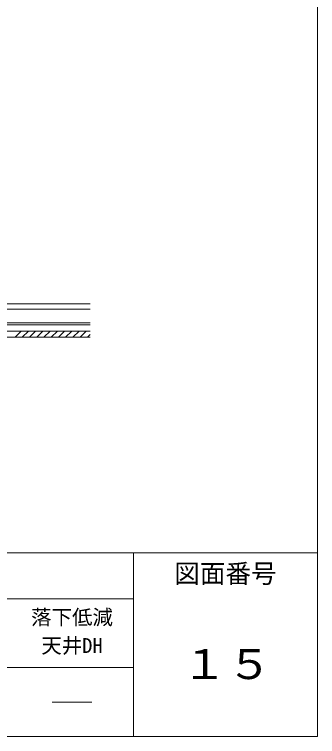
# Model space of a CAD drawing. Units: millimetres at full size, sheet at 1:20; details may follow other scales. Extents: x -4155 to 4045, y -2866 to 2834.
# Drawn here: x 3453 to 4045, y -2866 to -1451 of the extents above; entities that cross this region are included whole.
import ezdxf
from ezdxf.enums import TextEntityAlignment as Align

# ---------------------------------------------------------------- set-up
doc = ezdxf.new("R2010")
doc.units = ezdxf.units.MM
doc.header["$LTSCALE"] = 20
doc.layers.add('1-0_断面', color=7, linetype='Continuous', lineweight=9)
doc.layers.add('F-0_図枠', color=7, linetype='Continuous', lineweight=9)
doc.styles.add('ＭＳ ゴシック', font='')
doc.styles.get('ＭＳ ゴシック').set_extended_font_data('MS Gothic')

msp = doc.modelspace()

# ---------------------------------------------------------------- linework, layer by layer
at = {"layer": '1-0_断面'}
for p, q in [((1869.47, -2018.09), (3600.38, -2018.09)), ((1869.47, -2028.69), (3600.38, -2028.69)), ((3600.38, -2055.09), (-441.02, -2055.09)), ((3600.38, -2059.09), (-441.02, -2059.09)), ((3600.38, -2071.59), (-441.02, -2071.59)), ((3453.8, -2083.59), (3465.8, -2071.59)), ((3467.95, -2083.59), (3479.95, -2071.59)), ((3482.09, -2083.59), (3494.09, -2071.59)), ((3496.23, -2083.59), (3508.23, -2071.59)), ((3510.37, -2083.59), (3522.37, -2071.59)), ((3524.52, -2083.59), (3536.52, -2071.59)), ((3538.66, -2083.59), (3550.66, -2071.59)), ((3552.8, -2083.59), (3564.8, -2071.59)), ((3566.94, -2083.59), (3578.94, -2071.59)), ((3581.08, -2083.59), (3593.08, -2071.59)), ((3595.23, -2083.59), (3600.38, -2078.44)), ((3600.38, -2083.59), (-441.02, -2083.59))]:
    msp.add_line(p, q, dxfattribs=at)
at = {"layer": 'F-0_図枠'}
for p, q in [((-4154.85, -2505.65), (4045.15, -2505.65)), ((3685.15, -2865.65), (3685.15, -2505.65)), ((2725.15, -2595.65), (3685.15, -2595.65)), ((2725.15, -2730.65), (3685.15, -2730.65)), ((3526.13, -2798.15), (3604.16, -2798.15)), ((-4154.85, -2865.65), (4045.15, -2865.65))]:
    msp.add_line(p, q, dxfattribs=at)
msp.add_lwpolyline([(4045.15, -2865.65), (4045.15, 329.63), (4045.15, 2834.35)], dxfattribs=at)

# ---------------------------------------------------------------- texts
at = {"layer": 'F-0_図枠', "style": 'ＭＳ ゴシック'}
for s, height, p in [('図面番号', 36.66, (3765.15, -2575.65)), ('落下低減', 29.33, (3485.15, -2655.4)), ('天井DH', 29.33, (3505.15, -2710.9))]:
    msp.add_text(s, height=height, dxfattribs=at).set_placement(p, align=Align.BOTTOM_LEFT)
at = {"layer": 'F-0_図枠', "style": 'ＭＳ ゴシック', "width": 1.1}
msp.add_text('１５', height=58.65, dxfattribs=at).set_placement((3780.15, -2770.65), align=Align.BOTTOM_LEFT)

doc.saveas('drawing.dxf')
